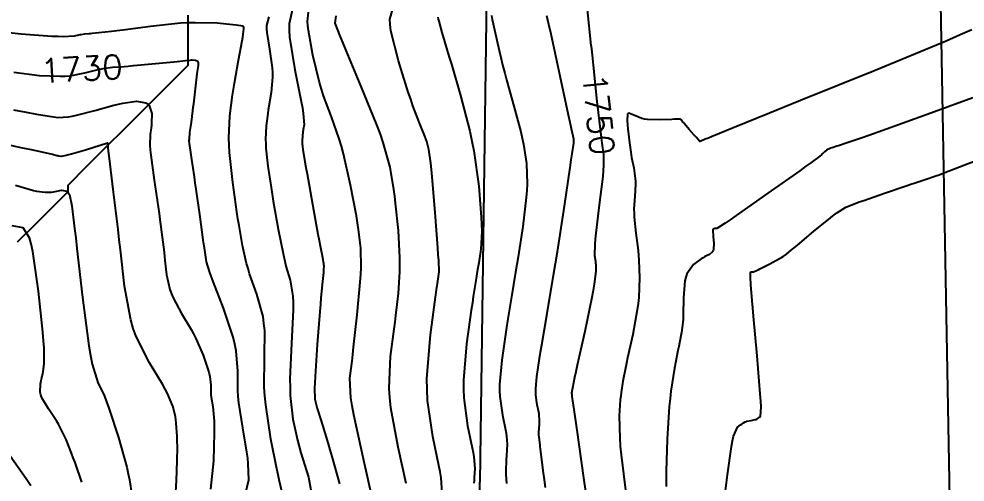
# Model space of a CAD drawing. Header units: metres. Extents: x 837117 to 838479, y 1189012 to 1191015.
# Drawn here: x 838092.2 to 838242, y 1190466 to 1190539.4 of the extents above; entities that cross this region are included whole.
import ezdxf

# ---------------------------------------------------------------- set-up
doc = ezdxf.new("R2010")
doc.units = ezdxf.units.M
doc.header["$LTSCALE"] = 0.3
for name, color, linetype in [('CORREDORVIA', 70, 'Continuous'), ('COTAS 10', 1, 'Continuous'), ('COTAS INT', 252, 'Continuous'), ('DRENAJE', 5, 'Continuous'), ('VIA1', 50, 'Continuous')]:
    doc.layers.add(name, color=color, linetype=linetype)
doc.styles.get("Standard").update_dxf_attribs({"font": 'simplex.shx'})

msp = doc.modelspace()

# ---------------------------------------------------------------- linework, layer by layer
at = {"layer": 'CORREDORVIA'}
msp.add_lwpolyline([(837910.68, 1191000.96), (838157.03, 1190996.19), (838237.17, 1190821.34), (838237, 1190602.88), (838240.03, 1190437.2), (838223.54, 1190366.27), (838212.2, 1190288.92), (838221.4, 1189997.88), (837954.54, 1189509.17), (837751.16, 1189231.38), (837593.19, 1189234.4), (837744.49, 1189686.61), (837750.28, 1189933.97), (837723.62, 1190051.52), (837726.09, 1190134.48), (837885.38, 1190229.43), (837983.18, 1190344.12), (837817.55, 1190502.19), (837798.03, 1190660.17), (837963.57, 1190795.98)], close=True, dxfattribs=at)
at = {"layer": 'COTAS 10'}
for points in [[(838142.35, 1190539.84), (838142.21, 1190538.69), (838143.04, 1190536.54), (838143.45, 1190535.54), (838143.93, 1190534.37), (838146.35, 1190528.69), (838148.83, 1190522.58), (838149.36, 1190521.14), (838149.82, 1190519.8), (838150.91, 1190515.87), (838151.5, 1190512.36), (838151.65, 1190511.3), (838151.78, 1190510.2), (838152.21, 1190505.87), (838152.44, 1190501.54), (838152.45, 1190500.44), (838152.44, 1190499.38), (838152.23, 1190495.89), (838151.82, 1190492.4), (838151.69, 1190491.34), (838151.55, 1190490.23), (838150.98, 1190485.89), (838150.78, 1190480.89), (838150.88, 1190479.36), (838151.04, 1190477.78), (838152.19, 1190471.56), (838153.44, 1190465.81)], [(838182.95, 1190457.74), (838181.7, 1190466.29), (838180.5, 1190474.61), (838180.08, 1190477.49), (838179.78, 1190479.57), (838179.78, 1190479.62), (838179.77, 1190479.64), (838179.77, 1190479.65), (838179.77, 1190479.69), (838179.76, 1190479.72), (838179.76, 1190479.74), (838179.77, 1190479.76), (838179.77, 1190479.79), (838179.77, 1190479.8), (838179.77, 1190479.8), (838179.77, 1190479.82), (838179.77, 1190479.85), (838179.77, 1190479.86), (838179.76, 1190479.87), (838179.75, 1190479.93), (838179.74, 1190479.99), (838179.74, 1190480.01), (838179.74, 1190480.03), (838179.75, 1190480.12), (838179.78, 1190480.29), (838179.79, 1190480.37), (838179.81, 1190480.47), (838179.88, 1190480.91), (838180.23, 1190482.6), (838180.43, 1190483.49), (838180.65, 1190484.55), (838181.82, 1190489.88), (838182.95, 1190495.3), (838183.17, 1190496.42), (838183.34, 1190497.37), (838183.61, 1190499.43), (838183.56, 1190500.39), (838183.54, 1190500.65), (838183.52, 1190500.92), (838183.4, 1190501.86), (838183.43, 1190503.67), (838183.5, 1190504.48), (838183.59, 1190505.42), (838184.13, 1190509.94), (838184.67, 1190514.43), (838184.75, 1190515.36), (838184.81, 1190516.16), (838184.8, 1190517.88), (838184.53, 1190519.68), (838184.42, 1190520.52), (838184.3, 1190521.5), (838183.77, 1190526.29), (838183.15, 1190532.03), (838182.98, 1190533.61), (838182.83, 1190535.05), (838182.81, 1190535.19), (838182.2, 1190540.87)], [(838128, 1190463.94), (838128.58, 1190466.32), (838128.5, 1190468.93), (838128.41, 1190469.79), (838128.29, 1190470.72), (838127.64, 1190474.57), (838127.01, 1190478.53), (838126.9, 1190479.53), (838126.83, 1190480.48), (838126.83, 1190483.55), (838126.61, 1190486.77), (838126.4, 1190487.82), (838126.12, 1190488.94), (838124.58, 1190493.55), (838122.97, 1190497.75), (838122.65, 1190498.6), (838122.39, 1190499.33), (838121.9, 1190500.87), (838121.67, 1190502.38), (838121.56, 1190503.09), (838121.44, 1190503.93), (838120.87, 1190508), (838120.26, 1190512.38), (838120.11, 1190513.41), (838119.97, 1190514.35), (838119.56, 1190517.12), (838119.3, 1190518.94), (838119.25, 1190519.3), (838119.21, 1190519.59), (838119.16, 1190520.12), (838119.18, 1190520.27), (838119.19, 1190520.32), (838119.19, 1190520.38), (838119.19, 1190520.61), (838119.23, 1190521.15), (838119.26, 1190521.39), (838119.3, 1190521.68), (838119.49, 1190523.04), (838119.73, 1190524.82), (838119.8, 1190525.37), (838119.87, 1190525.94), (838120.38, 1190530.21), (838120.43, 1190530.65), (838120.48, 1190531.04), (838120.63, 1190531.98), (838120.62, 1190532.47), (838120.58, 1190532.57), (838120.52, 1190532.65), (838120.15, 1190532.8), (838119.61, 1190532.82), (838119.44, 1190532.82), (838119.26, 1190532.81), (838118.54, 1190532.73), (838117.26, 1190532.59), (838116.72, 1190532.53), (838116.11, 1190532.47), (838113.23, 1190532.2), (838110.34, 1190531.93), (838110.21, 1190531.92), (838109.51, 1190531.86), (838108.87, 1190531.8), (838107.02, 1190531.66), (838105.45, 1190531.46), (838104.97, 1190531.37), (838104.48, 1190531.26), (838102.57, 1190530.76), (838100.26, 1190530.33), (838099.51, 1190530.27), (838098.72, 1190530.24), (838095.46, 1190530.36), (838091.37, 1190530.88)], [(838094.09, 1190465.39), (838093.32, 1190466.52), (838089.53, 1190471.87)]]:
    msp.add_lwpolyline(points, dxfattribs=at)
at = {"layer": 'COTAS INT'}
for points in [[(838135.49, 1190540.98), (838134.96, 1190538.58), (838134.97, 1190537.6), (838135.04, 1190536.49), (838135.89, 1190531.32), (838136.9, 1190526.3), (838137.07, 1190525.27), (838137.21, 1190524.41), (838137.35, 1190522.61), (838137.22, 1190521.87), (838137.19, 1190521.67), (838137.16, 1190521.48), (838137.07, 1190520.81), (838137.04, 1190520.1), (838137.05, 1190519.87), (838137.06, 1190519.63), (838137.16, 1190518.67), (838137.48, 1190516.72), (838137.63, 1190515.85), (838137.81, 1190514.84), (838138.67, 1190510.03), (838139.54, 1190505.25), (838139.72, 1190504.26), (838139.88, 1190503.42), (838140.23, 1190501.58), (838140.37, 1190500.83), (838140.4, 1190500.68), (838140.42, 1190500.54), (838140.47, 1190500.23), (838140.44, 1190499.74), (838140.42, 1190499.5), (838140.4, 1190499.21), (838140.24, 1190497.78), (838140, 1190495.19), (838139.92, 1190494.17), (838139.83, 1190493.02), (838139.43, 1190487.78), (838139.09, 1190482.74), (838139.04, 1190481.72), (838139.01, 1190480.86), (838139.03, 1190479.11), (838139.3, 1190478.07), (838139.42, 1190477.65), (838139.56, 1190477.18), (838140.24, 1190475.02), (838141.15, 1190472.06), (838141.44, 1190471.08), (838141.74, 1190470.04), (838142.95, 1190465.69)], [(838159.22, 1190464.22), (838159.03, 1190466.67), (838158.89, 1190467.59), (838158.7, 1190468.62), (838157.7, 1190473.23), (838156.88, 1190478.92), (838156.81, 1190480.64), (838156.8, 1190482.41), (838157.36, 1190489.31), (838158.17, 1190495.29), (838158.33, 1190496.47), (838158.46, 1190497.46), (838158.71, 1190499.31), (838158.65, 1190501.08), (838158.59, 1190502), (838158.51, 1190503.11), (838158.08, 1190508.69), (838157.6, 1190514.36), (838157.49, 1190515.53), (838157.39, 1190516.53), (838157.11, 1190518.69), (838156.77, 1190519.94), (838156.62, 1190520.36), (838156.45, 1190520.82), (838155.67, 1190522.76), (838154.58, 1190525.61), (838154.22, 1190526.64), (838153.84, 1190527.78), (838152.27, 1190532.76), (838151.09, 1190537.5), (838150.96, 1190538.48), (838150.91, 1190539.32), (838151.44, 1190541.15)], [(838131.75, 1190539.68), (838131.41, 1190538.35), (838131.4, 1190537.83), (838131.43, 1190537.24), (838131.85, 1190534.57), (838132.3, 1190531.63), (838132.35, 1190530.87), (838132.36, 1190530.14), (838132.15, 1190527.72), (838131.76, 1190525.53), (838131.67, 1190524.95), (838131.58, 1190524.38), (838131.33, 1190522.41), (838131.24, 1190520.29), (838131.26, 1190519.62), (838131.3, 1190518.92), (838131.6, 1190516.07), (838132.11, 1190512.67), (838132.28, 1190511.61), (838132.47, 1190510.5), (838133.25, 1190506.07), (838134.06, 1190501.94), (838134.27, 1190501.01), (838134.47, 1190500.18), (838135.14, 1190497.97), (838135.55, 1190495.47), (838135.59, 1190494.45), (838135.59, 1190493.3), (838135.35, 1190487.97), (838135.1, 1190482.33), (838135.11, 1190480.98), (838135.14, 1190479.72), (838135.56, 1190475.96), (838136.31, 1190472.62), (838136.57, 1190471.63), (838136.85, 1190470.62), (838138.02, 1190466.76), (838138.67, 1190463.28)], [(838148.19, 1190463.3), (838146.67, 1190469.89), (838145.2, 1190476.63), (838144.95, 1190478.09), (838144.75, 1190479.36), (838144.59, 1190482.47), (838144.93, 1190485.17), (838145.05, 1190486.2), (838145.19, 1190487.34), (838145.76, 1190492.47), (838146.24, 1190497.68), (838146.32, 1190498.88), (838146.37, 1190499.97), (838146.34, 1190503.05), (838145.97, 1190506.03), (838145.81, 1190507.07), (838145.62, 1190508.2), (838144.71, 1190513.05), (838143.58, 1190518.02), (838143.25, 1190519.23), (838142.92, 1190520.36), (838141.66, 1190523.86), (838140.42, 1190527.2), (838140.1, 1190528.24), (838139.79, 1190529.32), (838138.74, 1190533.65), (838138.03, 1190537.52), (838137.93, 1190538.31), (838137.87, 1190538.99), (838138.03, 1190540.43)], [(838158.53, 1190539.65), (838158.58, 1190539.36), (838158.66, 1190539), (838159.16, 1190537.23), (838160.01, 1190534.38), (838160.32, 1190533.34), (838160.66, 1190532.21), (838162.12, 1190527.23), (838163.57, 1190521.58), (838163.9, 1190520.03), (838164.2, 1190518.47), (838165, 1190512.87), (838165.4, 1190507.94), (838165.45, 1190506.81), (838165.47, 1190505.77), (838165.32, 1190502.87), (838164.99, 1190500.74), (838164.9, 1190500.2), (838164.82, 1190499.67), (838164.52, 1190497.92), (838164.13, 1190495.4), (838163.98, 1190494.38), (838163.82, 1190493.23), (838163.08, 1190487.92), (838162.58, 1190482.15), (838162.57, 1190480.71), (838162.61, 1190479.33), (838163.21, 1190474.91), (838163.97, 1190471.44), (838164.11, 1190470.66), (838164.22, 1190469.97), (838164.36, 1190468.12), (838164.28, 1190466.69), (838164.26, 1190466.25), (838164.22, 1190465.8)], [(838166.99, 1190539.91), (838167.13, 1190539.28), (838167.29, 1190538.59), (838167.97, 1190535.53), (838168.83, 1190531.87), (838169.1, 1190530.8), (838169.39, 1190529.7), (838170.56, 1190525.53), (838171.64, 1190521.51), (838171.87, 1190520.5), (838172.07, 1190519.54), (838172.55, 1190516.46), (838172.64, 1190513.25), (838172.59, 1190512.2), (838172.51, 1190511.08), (838171.96, 1190506.46), (838171.22, 1190501.68), (838171.03, 1190500.45), (838170.84, 1190499.26), (838170.18, 1190495.32), (838169.55, 1190491.55), (838169.39, 1190490.48), (838169.22, 1190489.39), (838168.64, 1190485.32), (838168.3, 1190481.44), (838168.29, 1190480.47), (838168.32, 1190479.55), (838168.73, 1190476.58), (838169.23, 1190474.25), (838169.33, 1190473.73), (838169.4, 1190473.26), (838169.5, 1190472.02), (838169.45, 1190471.06), (838169.43, 1190470.77), (838169.4, 1190470.46), (838169.31, 1190469.27), (838169.26, 1190467.97), (838169.26, 1190467.59), (838169.28, 1190467.21), (838169.41, 1190465.78)], [(838175.56, 1190465.13), (838175.39, 1190466.36), (838175.24, 1190467.43), (838174.92, 1190469.93), (838174.77, 1190471.24), (838174.74, 1190471.55), (838174.7, 1190471.85), (838174.59, 1190472.73), (838174.52, 1190473.47), (838174.51, 1190473.66), (838174.51, 1190473.85), (838174.54, 1190474.52), (838174.59, 1190475.13), (838174.6, 1190475.28), (838174.61, 1190475.43), (838174.63, 1190475.92), (838174.58, 1190476.56), (838174.55, 1190476.79), (838174.5, 1190477.06), (838174.24, 1190478.25), (838174.03, 1190479.77), (838174.02, 1190480.24), (838174.02, 1190480.74), (838174.19, 1190482.72), (838174.62, 1190485.55), (838174.79, 1190486.58), (838174.98, 1190487.72), (838175.83, 1190492.72), (838176.85, 1190498.79), (838177.15, 1190500.6), (838177.44, 1190502.47), (838178.55, 1190509.69), (838179.47, 1190515.84), (838179.65, 1190517.03), (838179.79, 1190518.01), (838180.04, 1190519.67), (838180.06, 1190519.85), (838180.06, 1190519.89), (838180.07, 1190519.92), (838180.07, 1190519.97), (838180.06, 1190520.03), (838180.06, 1190520.06), (838180.06, 1190520.1), (838180.03, 1190520.3), (838179.69, 1190521.98), (838179.48, 1190522.96), (838179.23, 1190524.15), (838177.91, 1190530.31), (838176.44, 1190536.96), (838176.09, 1190538.48), (838175.77, 1190539.85)], [(838133.83, 1190464.57), (838133.4, 1190466.32), (838133.23, 1190467.14), (838133.03, 1190468.1), (838132.08, 1190472.79), (838131.26, 1190478.22), (838131.13, 1190479.64), (838131.04, 1190481.03), (838131.09, 1190485.76), (838131.1, 1190490.03), (838130.99, 1190491.14), (838130.84, 1190492.2), (838129.86, 1190495.76), (838128.72, 1190498.96), (838128.46, 1190499.81), (838128.22, 1190500.64), (838127.57, 1190503.47), (838127.04, 1190506.66), (838126.87, 1190507.71), (838126.7, 1190508.83), (838126.04, 1190513.47), (838125.53, 1190518.2), (838125.47, 1190519.37), (838125.44, 1190520.48), (838125.58, 1190524.01), (838126.01, 1190527.27), (838126.16, 1190528.22), (838126.31, 1190529.19), (838126.95, 1190532.83), (838127.51, 1190535.88), (838127.62, 1190536.48), (838127.7, 1190536.96), (838127.81, 1190537.82), (838127.79, 1190537.95), (838127.79, 1190537.97), (838127.79, 1190538), (838127.81, 1190538.06), (838127.8, 1190538.11), (838127.79, 1190538.12), (838127.77, 1190538.14), (838127.67, 1190538.21), (838126.96, 1190538.32), (838126.56, 1190538.37), (838126.07, 1190538.43), (838123.57, 1190538.68), (838120.08, 1190538.78), (838118.97, 1190538.75), (838117.79, 1190538.68), (838113.02, 1190538.18), (838108.62, 1190537.6), (838107.67, 1190537.48), (838106.84, 1190537.38), (838104.83, 1190537.15), (838103.73, 1190537.05), (838103.47, 1190537.03), (838103.24, 1190537.01), (838102.56, 1190536.96), (838101.99, 1190536.88), (838101.81, 1190536.85), (838101.64, 1190536.81), (838100.94, 1190536.63), (838099.21, 1190536.54), (838098.38, 1190536.57), (838097.39, 1190536.61), (838092.57, 1190536.96), (838086.64, 1190537.59)], [(838243.06, 1190537.66), (838241.23, 1190536.84), (838239.01, 1190535.87), (838227.78, 1190531.22), (838215.94, 1190526.43), (838213.34, 1190525.38), (838211.03, 1190524.44), (838205.16, 1190522.06), (838201.97, 1190520.76), (838201.36, 1190520.5), (838200.87, 1190520.3), (838200.06, 1190519.96), (838200.02, 1190519.94), (838200.01, 1190519.94), (838200.01, 1190519.94), (838199.99, 1190519.95), (838199.94, 1190520.01), (838199.91, 1190520.04), (838199.88, 1190520.07), (838199.73, 1190520.25), (838199.4, 1190520.63), (838199.25, 1190520.79), (838199.09, 1190520.98), (838198.31, 1190521.88), (838197.56, 1190522.76), (838197.4, 1190522.94), (838197.28, 1190523.09), (838197.03, 1190523.38), (838196.94, 1190523.46), (838196.91, 1190523.48), (838196.88, 1190523.49), (838196.76, 1190523.51), (838196.21, 1190523.49), (838195.91, 1190523.48), (838195.55, 1190523.46), (838193.71, 1190523.37), (838191.7, 1190523.42), (838191.23, 1190523.49), (838190.8, 1190523.58), (838189.56, 1190524.15), (838188.78, 1190524.45), (838188.65, 1190524.39), (838188.55, 1190524.27), (838188.47, 1190523.29), (838188.62, 1190521.9), (838188.71, 1190521.12), (838188.86, 1190519.72), (838189.05, 1190518.26), (838189.12, 1190517.84), (838189.2, 1190517.41), (838189.53, 1190515.8), (838189.78, 1190514.09), (838189.81, 1190513.61), (838189.81, 1190513.12), (838189.69, 1190511.28), (838189.57, 1190509.24), (838189.58, 1190508.61), (838189.61, 1190507.96), (838189.89, 1190505.41), (838190.22, 1190502.66), (838190.29, 1190501.9), (838190.35, 1190501.13), (838190.47, 1190498.33), (838190.34, 1190495.24), (838190.23, 1190494.29), (838190.1, 1190493.29), (838189.37, 1190489.35), (838188.57, 1190485.65), (838188.39, 1190484.81), (838188.23, 1190484.05), (838187.8, 1190481.98), (838187.53, 1190480.19), (838187.47, 1190479.61), (838187.41, 1190479), (838187.23, 1190476.48), (838187.31, 1190472.93), (838187.41, 1190471.66), (838187.54, 1190470.28), (838188.3, 1190464.27)], [(838091.35, 1190524.98), (838093.33, 1190524.61), (838094.99, 1190524.3), (838098.35, 1190523.76), (838100.04, 1190523.87), (838100.64, 1190523.98), (838101.31, 1190524.11), (838104.21, 1190524.89), (838107.22, 1190525.71), (838107.96, 1190525.88), (838108.65, 1190526.02), (838110.79, 1190526.32), (838112.3, 1190526.1), (838112.59, 1190525.91), (838112.82, 1190525.68), (838113.21, 1190524.38), (838113.19, 1190522.87), (838113.17, 1190522.49), (838113.14, 1190522.14), (838112.97, 1190521.05), (838112.93, 1190519.35), (838112.98, 1190518.62), (838113.07, 1190517.78), (838113.6, 1190513.82), (838114.23, 1190509.58), (838114.37, 1190508.56), (838114.51, 1190507.61), (838114.88, 1190504.77), (838115.16, 1190502.4), (838115.23, 1190501.75), (838115.31, 1190501.11), (838115.57, 1190498.81), (838116.09, 1190496.49), (838116.33, 1190495.83), (838116.6, 1190495.16), (838117.95, 1190492.71), (838119.44, 1190490.18), (838119.82, 1190489.47), (838120.18, 1190488.75), (838121.34, 1190486.1), (838122.16, 1190483.74), (838122.32, 1190483.2), (838122.43, 1190482.71), (838122.58, 1190481.34), (838122.58, 1190480.18), (838122.6, 1190479.82), (838122.64, 1190479.45), (838122.88, 1190477.95), (838123.09, 1190475.66), (838123.11, 1190474.78), (838123.12, 1190473.79), (838123, 1190469.33), (838122.53, 1190464.85)], [(838243.21, 1190526.89), (838235.42, 1190524.03), (838228.23, 1190521.43), (838226.77, 1190520.91), (838225.54, 1190520.48), (838223.01, 1190519.61), (838222.09, 1190519.34), (838221.88, 1190519.27), (838221.68, 1190519.21), (838221.1, 1190519.02), (838220.71, 1190518.89), (838220.62, 1190518.85), (838220.55, 1190518.83), (838220.37, 1190518.76), (838220.21, 1190518.66), (838220.15, 1190518.61), (838220.08, 1190518.56), (838219.76, 1190518.3), (838219.42, 1190518), (838219.33, 1190517.93), (838219.25, 1190517.86), (838218.99, 1190517.62), (838217.59, 1190516.59), (838216.79, 1190516.02), (838215.81, 1190515.32), (838210.77, 1190511.76), (838205.75, 1190508.24), (838204.78, 1190507.56), (838204, 1190507.02), (838202.68, 1190506.16), (838202.56, 1190506.16), (838202.53, 1190506.16), (838202.49, 1190506.16), (838202.37, 1190506.16), (838202.25, 1190506.14), (838202.22, 1190506.13), (838202.2, 1190506.12), (838202.12, 1190506.05), (838202.07, 1190505.94), (838202.06, 1190505.9), (838202.05, 1190505.85), (838202.05, 1190505.66), (838202.09, 1190505.24), (838202.1, 1190505.06), (838202.12, 1190504.85), (838202.21, 1190503.85), (838202.18, 1190502.85), (838202.12, 1190502.65), (838202.03, 1190502.47), (838201.55, 1190502.07), (838200.78, 1190501.71), (838200.51, 1190501.54), (838200.23, 1190501.36), (838199.02, 1190500.46), (838197.95, 1190499.01), (838197.76, 1190498.47), (838197.6, 1190497.87), (838197.39, 1190495.2), (838197.38, 1190492.49), (838197.36, 1190491.87), (838197.32, 1190491.3), (838197.12, 1190489.69), (838196.78, 1190488.07), (838196.66, 1190487.49), (838196.53, 1190486.84), (838195.98, 1190484.05), (838195.42, 1190480.39), (838195.29, 1190479.21), (838195.17, 1190477.95), (838194.81, 1190472.79), (838194.65, 1190467.67), (838194.66, 1190466.44), (838194.69, 1190465.3)], [(838116.96, 1190463.49), (838117.15, 1190466.24), (838117.25, 1190469.33), (838117.27, 1190470.1), (838117.28, 1190470.85), (838117.25, 1190473.26), (838117.11, 1190475.33), (838117.05, 1190475.85), (838116.97, 1190476.36), (838116.58, 1190478.03), (838115.73, 1190480.02), (838115.35, 1190480.72), (838114.92, 1190481.5), (838112.86, 1190484.86), (838110.76, 1190489.04), (838110.3, 1190490.33), (838109.9, 1190491.68), (838108.91, 1190497.01), (838108.25, 1190502.78), (838108.07, 1190504.39), (838107.88, 1190506.02), (838107.17, 1190511.95), (838106.48, 1190517.69), (838106.39, 1190518.43), (838106.25, 1190519.62), (838106.24, 1190519.64), (838106.24, 1190519.65), (838106.24, 1190519.65), (838106.25, 1190519.67), (838106.24, 1190519.68), (838106.23, 1190519.68), (838106.2, 1190519.67), (838102.71, 1190518.6), (838100.5, 1190517.94), (838100.05, 1190517.82), (838099.67, 1190517.72), (838098.9, 1190517.56), (838098.49, 1190517.62), (838098.35, 1190517.66), (838098.19, 1190517.7), (838097.49, 1190517.91), (838094.46, 1190518.59), (838092.83, 1190518.92), (838090.85, 1190519.32)], [(838203.82, 1190462.48), (838204.36, 1190467.12), (838204.99, 1190471.65), (838205.17, 1190472.54), (838205.34, 1190473.29), (838205.94, 1190474.69), (838206.45, 1190475.04), (838206.56, 1190475.12), (838206.66, 1190475.19), (838206.91, 1190475.4), (838207.2, 1190475.55), (838207.33, 1190475.59), (838207.46, 1190475.63), (838208.12, 1190475.76), (838208.76, 1190475.88), (838208.89, 1190475.92), (838209, 1190475.96), (838209.22, 1190476.1), (838209.33, 1190476.23), (838209.37, 1190476.26), (838209.42, 1190476.29), (838209.63, 1190476.38), (838209.69, 1190477.9), (838209.64, 1190478.83), (838209.57, 1190479.99), (838209.06, 1190486), (838208.49, 1190492.27), (838208.37, 1190493.59), (838208.27, 1190494.72), (838208.06, 1190497.31), (838208, 1190498.46), (838208, 1190498.69), (838208, 1190498.87), (838208.04, 1190499.23), (838208.12, 1190499.3), (838208.14, 1190499.31), (838208.16, 1190499.32), (838208.23, 1190499.31), (838208.31, 1190499.29), (838208.34, 1190499.28), (838208.37, 1190499.28), (838208.48, 1190499.28), (838208.96, 1190499.49), (838209.21, 1190499.61), (838209.51, 1190499.77), (838211.06, 1190500.57), (838212.62, 1190501.42), (838212.94, 1190501.59), (838213.2, 1190501.75), (838213.74, 1190502.1), (838214.52, 1190502.77), (838214.94, 1190503.12), (838215.44, 1190503.55), (838217.99, 1190505.69), (838220.68, 1190507.88), (838221.27, 1190508.33), (838221.79, 1190508.72), (838223.12, 1190509.56), (838224.6, 1190510.15), (838225.22, 1190510.37), (838225.94, 1190510.63), (838229.26, 1190511.79), (838232.65, 1190512.94), (838233.4, 1190513.2), (838234.07, 1190513.42), (838235.81, 1190513.97), (838237.37, 1190514.49), (838237.92, 1190514.69), (838238.52, 1190514.92), (838241.12, 1190515.95), (838244.29, 1190517.15)], [(838091.65, 1190513.04), (838093.97, 1190512.34), (838094.5, 1190512.2), (838094.98, 1190512.09), (838096.32, 1190511.9), (838097.35, 1190511.93), (838097.64, 1190511.97), (838097.92, 1190512.01), (838098.94, 1190512.26), (838099.82, 1190512.07), (838100.01, 1190511.84), (838100.18, 1190511.53), (838100.59, 1190509.77), (838101.01, 1190506.17), (838101.18, 1190504.69), (838101.37, 1190503.01), (838102.25, 1190495.22), (838103.24, 1190487.6), (838103.51, 1190486.02), (838103.77, 1190484.68), (838104.69, 1190481.77), (838105.73, 1190479.59), (838106.07, 1190478.71), (838106.44, 1190477.7), (838107.93, 1190473.05), (838109.25, 1190468.34), (838109.51, 1190467.3), (838109.72, 1190466.36), (838110.08, 1190463.94)], [(838102.15, 1190465.96), (838101.08, 1190469.08), (838100.8, 1190469.84), (838100.53, 1190470.55), (838099.66, 1190472.74), (838098.74, 1190474.63), (838098.45, 1190475.16), (838098.14, 1190475.68), (838096.88, 1190477.58), (838095.84, 1190479.35), (838095.68, 1190479.79), (838095.56, 1190480.22), (838095.58, 1190481.58), (838095.89, 1190482.82), (838095.96, 1190483.16), (838096.03, 1190483.5), (838096.21, 1190484.73), (838096.16, 1190487.24), (838096.08, 1190488.39), (838095.96, 1190489.73), (838095.29, 1190496.25), (838094.38, 1190502.53), (838094.12, 1190503.74), (838093.85, 1190504.7), (838092.85, 1190506.26), (838091.14, 1190506.57)]]:
    msp.add_lwpolyline(points, dxfattribs=at)
at = {"layer": 'DRENAJE'}
for points in [[(838118.91, 1190539.97, 0), (838118.91, 1190538.97, 0), (838118.91, 1190537.97, 0), (838118.91, 1190536.97, 0), (838118.91, 1190535.97, 0), (838118.91, 1190534.97, 0), (838118.91, 1190533.97, 0), (838118.91, 1190532.97, 0), (838118.91, 1190531.97, 0), (838117.91, 1190530.97, 0), (838116.91, 1190529.97, 0), (838115.91, 1190528.97, 0), (838114.91, 1190527.97, 0), (838113.91, 1190526.97, 0), (838112.91, 1190525.98, 0)], [(838112.91, 1190525.98, 0), (838111.91, 1190524.98, 0), (838110.91, 1190523.98, 0), (838109.91, 1190522.98, 0), (838108.91, 1190521.98, 0), (838107.91, 1190520.98, 0), (838106.91, 1190519.98, 0), (838105.91, 1190518.98, 0), (838104.91, 1190517.98, 0), (838103.91, 1190516.98, 0), (838102.91, 1190515.98, 0), (838101.91, 1190514.98, 0), (838100.91, 1190513.98, 0), (838099.91, 1190512.98, 0), (838099.91, 1190511.98, 0), (838098.91, 1190510.98, 0), (838097.91, 1190509.98, 0), (838096.91, 1190508.98, 0), (838095.91, 1190507.98, 0), (838094.91, 1190506.98, 0), (838093.92, 1190505.98, 0), (838092.92, 1190504.98, 0), (838091.92, 1190503.98, 0)]]:
    msp.add_polyline3d(points, dxfattribs=at)
at = {"layer": 'VIA1'}
msp.add_line((838168.9, 1190739.61), (838165.19, 1190465.99), dxfattribs=at)
msp.add_arc((838125.19, 1190466.53), 40, 332.1578, 359.2216, dxfattribs=at)

# ---------------------------------------------------------------- texts
at = {"layer": 'COTAS 10', "char_height": 3.8, "attachment_point": 7}
for s, insert, rotation in [('1730', (838095.71, 1190529.22), 3.174), ('1750', (838181.39, 1190530.54), 275.9976)]:
    msp.add_mtext(s, dxfattribs=dict(at, insert=insert, rotation=rotation))

doc.saveas('drawing.dxf')
